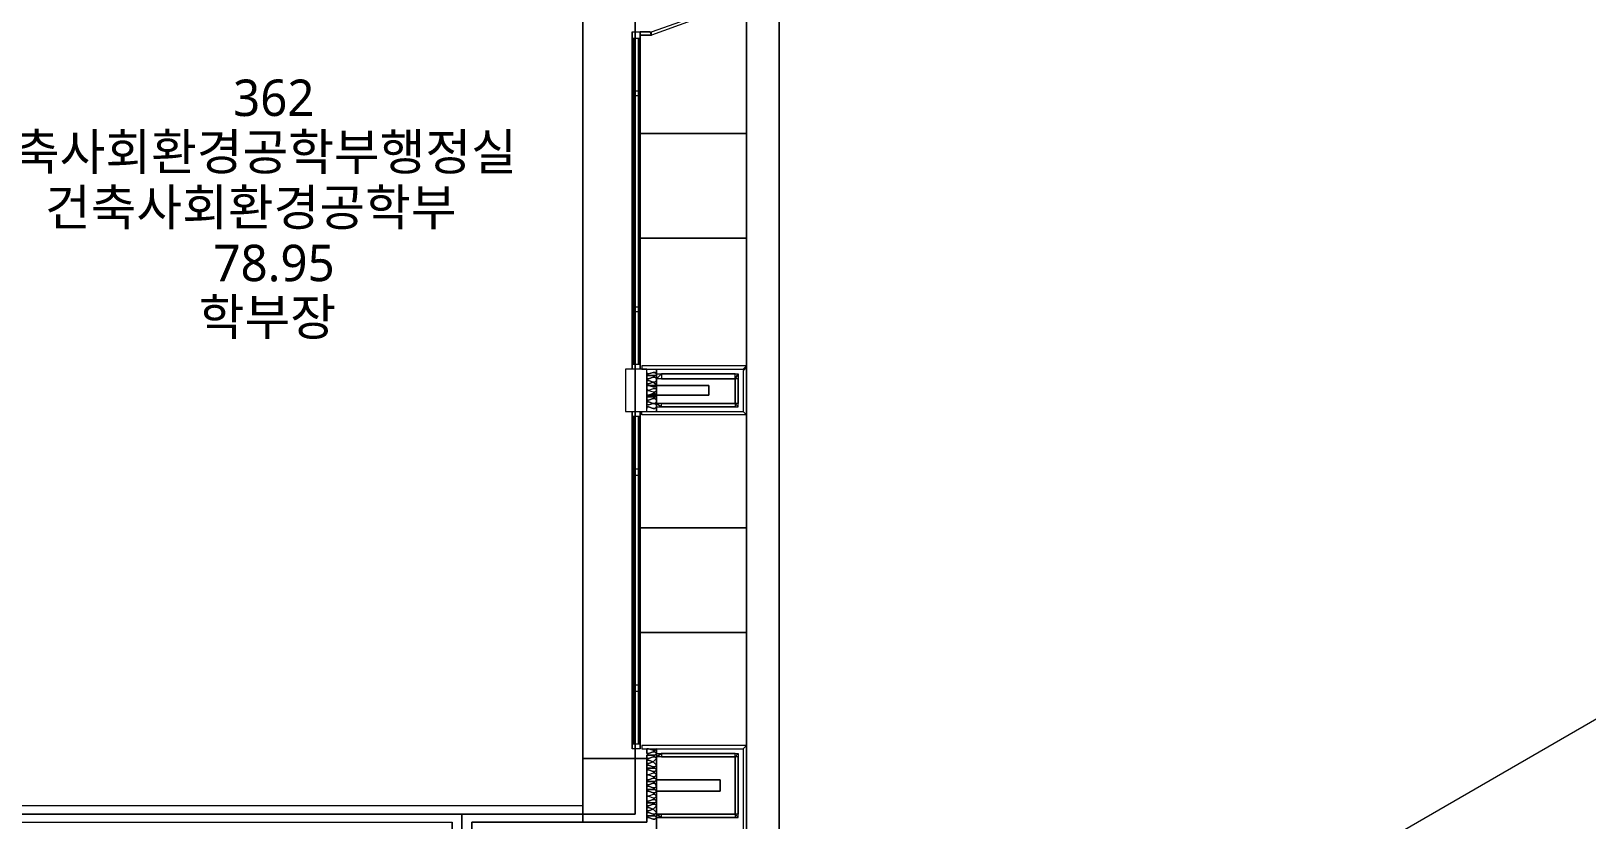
# Model space of a CAD drawing. Header units: millimetres. Extents: x -4020 to 126975, y -1911 to 106713.
# Drawn here: x 75194 to 89984, y 42148 to 49640 of the extents above; entities that cross this region are included whole.
import ezdxf

# ---------------------------------------------------------------- set-up
doc = ezdxf.new("R2010")
doc.units = ezdxf.units.MM
doc.layers.add('PDF_문자', color=7, linetype='Continuous')
doc.layers.add('PDF_형상', color=7, linetype='Continuous')
doc.styles.add('PDF 맑은 고딕', font='malgun.ttf')

msp = doc.modelspace()

# ---------------------------------------------------------------- linework, layer by layer
at = {"layer": 'PDF_형상', "lineweight": 5}
for points in [[(79819, 39389), (79819, 41798), (81995, 41798), (81995, 88152), (62020, 88152), (62020, 87826), (62020, 88152), (62051, 88121), (62051, 87826), (62051, 88121), (62020, 88152), (62020, 87826)], [(81995, 70882), (96047, 46555), (83643, 39389), (81995, 39389), (81995, 68955), (82306, 68955), (82306, 39700), (84156, 39700), (82306, 39700), (82306, 68955), (81995, 68955), (81995, 39389), (83643, 39389)], [(80938, 53721), (80938, 42202), (79290, 42202), (79290, 38969), (82943, 38969), (86441, 38969), (90436, 38969), (94198, 38969), (97944, 38969), (101690, 38969), (105436, 38969), (109447, 38969), (109447, 29704), (109447, 27326)], [(80440, 42280), (74160, 42280), (74160, 43166), (74021, 43166), (74021, 42125), (79197, 42125), (79197, 42031), (79383, 42031), (79383, 42125), (81047, 42125), (81047, 42731), (80440, 42731), (81047, 42731), (81047, 42125), (79383, 42125), (79383, 42031), (79197, 42031), (79197, 42125)], [(81140, 42031), (81140, 42824), (81124, 42809), (81109, 42809), (81062, 42824), (81047, 42824), (81047, 42809), (81047, 42793), (81047, 42778), (81062, 42778), (81109, 42793), (81124, 42793), (81140, 42778), (81124, 42762), (81109, 42762), (81062, 42762), (81047, 42762), (81047, 42746), (81047, 42731), (81062, 42731), (81109, 42746), (81124, 42746), (81140, 42731), (81124, 42715), (81109, 42700), (81062, 42715), (81047, 42715), (81047, 42700), (81047, 42684), (81062, 42684), (81109, 42700), (81124, 42684), (81140, 42669), (81124, 42653), (81109, 42653), (81062, 42669), (81047, 42669), (81047, 42653), (81047, 42638), (81062, 42638), (81109, 42638), (81124, 42638), (81140, 42622), (81124, 42607), (81109, 42607), (81062, 42622), (81047, 42622), (81047, 42607), (81047, 42591), (81047, 42575), (81062, 42575), (81047, 42575), (81047, 42560), (81047, 42544), (81047, 42529), (81062, 42529), (81109, 42544), (81124, 42544), (81140, 42529), (81124, 42513), (81109, 42513), (81062, 42513), (81047, 42513), (81047, 42498), (81047, 42482), (81062, 42482), (81109, 42498), (81124, 42498), (81140, 42467), (81124, 42451), (81109, 42451), (81062, 42467), (81047, 42467), (81047, 42451), (81047, 42436), (81062, 42436), (81109, 42436), (81124, 42436), (81140, 42420), (81124, 42404), (81109, 42404), (81062, 42420), (81047, 42420), (81047, 42404), (81047, 42389), (81047, 42373), (81062, 42373), (81047, 42373), (81047, 42358), (81047, 42342), (81047, 42327), (81062, 42327), (81109, 42342), (81124, 42342), (81140, 42327), (81124, 42311), (81109, 42311), (81062, 42311), (81047, 42311), (81047, 42296), (81047, 42280), (81062, 42280), (81109, 42296), (81124, 42296), (81140, 42280), (81124, 42265), (81109, 42249), (81062, 42265), (81047, 42265), (81047, 42249), (81047, 42233), (81062, 42233), (81109, 42249), (81124, 42233), (81140, 42218), (81124, 42202), (81109, 42202), (81062, 42218), (81047, 42218), (81047, 42202), (81047, 42187), (81062, 42187), (81109, 42187), (81124, 42187), (81140, 42171), (81124, 42156), (81109, 42156), (81062, 42171), (81047, 42171), (81047, 42156), (81047, 42140)], [(81047, 42140), (81047, 42156), (81047, 42171), (81062, 42171), (81109, 42156), (81124, 42156), (81140, 42171), (81124, 42187), (81109, 42187), (81062, 42187), (81047, 42187), (81047, 42202), (81047, 42218), (81062, 42218), (81109, 42202), (81124, 42202), (81140, 42218), (81124, 42233), (81109, 42249), (81062, 42233), (81047, 42233), (81047, 42249), (81047, 42265), (81062, 42265), (81109, 42249), (81124, 42265), (81140, 42280), (81124, 42296), (81109, 42296), (81062, 42280), (81047, 42280), (81047, 42296), (81047, 42311), (81062, 42311), (81109, 42311), (81124, 42311), (81140, 42327), (81124, 42342), (81109, 42342), (81062, 42327), (81047, 42327), (81047, 42342), (81047, 42358), (81047, 42373), (81062, 42373), (81047, 42373), (81047, 42389), (81047, 42404), (81047, 42420), (81062, 42420), (81109, 42404), (81124, 42404), (81140, 42420), (81124, 42436), (81109, 42436), (81062, 42436), (81047, 42436), (81047, 42451), (81047, 42467), (81062, 42467), (81109, 42451), (81124, 42451), (81140, 42467), (81124, 42498), (81109, 42498), (81062, 42482), (81047, 42482), (81047, 42498), (81047, 42513), (81062, 42513), (81109, 42513), (81124, 42513), (81140, 42529), (81124, 42544), (81109, 42544), (81062, 42529), (81047, 42529), (81047, 42544), (81047, 42560), (81047, 42575), (81062, 42575), (81047, 42575), (81047, 42591), (81047, 42607), (81047, 42622), (81062, 42622), (81109, 42607), (81124, 42607), (81140, 42622), (81124, 42638), (81109, 42638), (81062, 42638), (81047, 42638), (81047, 42653), (81047, 42669), (81062, 42669), (81109, 42653), (81124, 42653), (81140, 42669), (81124, 42684), (81109, 42700), (81062, 42684), (81047, 42684), (81047, 42700), (81047, 42715), (81062, 42715), (81109, 42700), (81124, 42715), (81140, 42731), (81124, 42746), (81109, 42746), (81062, 42731), (81047, 42731), (81047, 42746), (81047, 42762), (81062, 42762), (81109, 42762), (81124, 42762), (81140, 42778), (81124, 42793), (81109, 42793), (81062, 42778), (81047, 42778), (81047, 42793), (81047, 42809), (81047, 42824), (81062, 42824), (81109, 42809), (81124, 42809), (81140, 42824), (81140, 42031)], [(109447, 20471), (109447, 29704), (105436, 29704), (101690, 29704), (97944, 29704), (94198, 29704), (90436, 29704), (86441, 29704), (84140, 29704), (84140, 30886), (82943, 30886), (79290, 30886), (76694, 30886), (76694, 36466), (76694, 38969), (79290, 38969), (79290, 42202), (74083, 42202)]]:
    msp.add_lwpolyline(points, dxfattribs=at)
for points in [[(74083, 53721), (74083, 42202), (79073, 42202), (80938, 42202), (80938, 53721)], [(81093, 49602), (81093, 49633), (81964, 49944), (81995, 49928)], [(81093, 49602), (81093, 49633), (81964, 49944), (81995, 49928)], [(81995, 49928), (81995, 46446)], [(80440, 42125), (80440, 49726)], [(80907, 49633), (80907, 46430)], [(80907, 49571), (80907, 49633), (80985, 49633), (80985, 49571)], [(80907, 49571), (80907, 49633), (80985, 49633), (80985, 49571)], [(80922, 49571), (80922, 46477)], [(80969, 49571), (80969, 46477)], [(80985, 49633), (80985, 46430), (80985, 49633), (81078, 49633), (81093, 49602), (80985, 49602), (81093, 49602), (81078, 49633)], [(80907, 49026), (80907, 49073), (80985, 49073), (80985, 49026)], [(80907, 49026), (80907, 49073), (80985, 49073), (80985, 49026)], [(80985, 48669), (81995, 48669)], [(80985, 47674), (81995, 47674)], [(80907, 46975), (80907, 47021), (80985, 47021), (80985, 46975)], [(80907, 46975), (80907, 47021), (80985, 47021), (80985, 46975)], [(80907, 46430), (80907, 46477), (80985, 46477), (80985, 46430)], [(80907, 46430), (80907, 46477), (80985, 46477), (80985, 46430)], [(81964, 46430), (81995, 46462), (81000, 46462), (81000, 46430)], [(81964, 46430), (81995, 46462), (81000, 46462), (81000, 46430)], [(81964, 46026), (81995, 45995), (81000, 45995), (81000, 46026), (81964, 46026), (81995, 45995), (81995, 46446), (81964, 46415)], [(81964, 46026), (81995, 45995), (81000, 45995), (81000, 46026), (81964, 46026), (81995, 45995), (81995, 46446), (81964, 46415)], [(81047, 46026), (81047, 46430), (80845, 46430), (80845, 46026)], [(81047, 46026), (81047, 46430), (80845, 46430), (80845, 46026)], [(81062, 46384), (81047, 46384), (81047, 46399), (81047, 46384), (81062, 46384), (81109, 46399), (81124, 46399), (81140, 46384), (81140, 46368), (81124, 46368), (81109, 46368), (81062, 46368), (81047, 46368), (81047, 46353), (81047, 46337), (81062, 46337), (81109, 46353), (81124, 46353), (81140, 46337), (81140, 46322), (81124, 46306), (81109, 46306), (81062, 46322), (81047, 46322), (81047, 46306), (81047, 46291), (81062, 46291), (81109, 46306), (81124, 46291), (81140, 46291), (81140, 46275), (81124, 46260), (81109, 46260), (81062, 46275), (81047, 46275), (81047, 46260), (81047, 46244), (81062, 46228), (81047, 46228), (81047, 46197), (81047, 46182), (81062, 46182), (81109, 46197), (81124, 46197), (81140, 46182), (81140, 46166), (81124, 46166), (81109, 46166), (81062, 46166), (81047, 46166), (81047, 46151), (81047, 46135), (81062, 46135), (81109, 46151), (81124, 46151), (81140, 46135), (81140, 46120), (81124, 46104), (81109, 46104), (81062, 46120), (81047, 46120), (81047, 46104), (81047, 46089), (81062, 46089), (81109, 46104), (81124, 46104), (81140, 46089), (81140, 46073), (81124, 46057), (81109, 46057), (81062, 46073), (81047, 46073), (81047, 46057), (81047, 46073), (81062, 46073), (81109, 46057), (81124, 46057), (81140, 46073), (81140, 46089), (81124, 46104), (81109, 46104), (81062, 46089), (81047, 46089), (81047, 46104), (81047, 46120), (81062, 46120), (81109, 46104), (81124, 46104), (81140, 46120), (81140, 46135), (81124, 46151), (81109, 46151), (81062, 46135), (81047, 46135), (81047, 46151), (81047, 46166), (81062, 46166), (81109, 46166), (81124, 46166), (81140, 46166), (81140, 46182), (81124, 46197), (81109, 46197), (81062, 46182), (81047, 46182), (81047, 46197), (81047, 46228), (81062, 46228), (81047, 46244), (81047, 46260), (81047, 46275), (81062, 46275), (81109, 46260), (81124, 46260), (81140, 46275), (81140, 46291), (81124, 46291), (81109, 46306), (81062, 46291), (81047, 46291), (81047, 46306), (81047, 46322), (81062, 46322), (81109, 46306), (81124, 46306), (81140, 46322), (81140, 46337), (81124, 46353), (81109, 46353), (81062, 46337), (81047, 46337), (81047, 46353), (81047, 46368), (81062, 46368), (81109, 46368), (81124, 46368), (81140, 46368), (81140, 46384), (81124, 46399), (81109, 46399)], [(81140, 46430), (81140, 46026)], [(81187, 46384), (81886, 46384), (81187, 46384), (81140, 46337)], [(81140, 46384), (81187, 46384), (81187, 46337), (81140, 46337)], [(81140, 46384), (81187, 46384), (81187, 46337), (81140, 46337)], [(81886, 46104), (81917, 46073), (81886, 46104), (81187, 46104), (81886, 46104), (81886, 46337), (81187, 46337), (81886, 46337)], [(81886, 46337), (81917, 46384)], [(81886, 46384), (81917, 46384), (81917, 46337), (81886, 46337)], [(81886, 46384), (81917, 46384), (81917, 46337), (81886, 46337)], [(81917, 46337), (81917, 46104)], [(81047, 46182), (81637, 46182), (81637, 46275), (81047, 46275), (81637, 46275), (81637, 46182)], [(81062, 46228), (81109, 46213), (81124, 46213), (81140, 46228), (81140, 46244), (81124, 46244), (81109, 46244)], [(81062, 46228), (81109, 46213), (81124, 46213), (81140, 46228), (81140, 46244), (81124, 46244), (81109, 46244)], [(80907, 46026), (80907, 42824)], [(80907, 45980), (80907, 46026), (80985, 46026), (80985, 45980)], [(80907, 45980), (80907, 46026), (80985, 46026), (80985, 45980)], [(80985, 46026), (80985, 42824)], [(81187, 46073), (81886, 46073), (81187, 46073), (81140, 46104)], [(81140, 46073), (81187, 46073), (81187, 46104), (81140, 46104)], [(81140, 46073), (81187, 46073), (81187, 46104), (81140, 46104)], [(81886, 46073), (81917, 46073), (81917, 46104), (81886, 46104)], [(81886, 46073), (81917, 46073), (81917, 46104), (81886, 46104)], [(80922, 45980), (80922, 42871)], [(80969, 45980), (80969, 42871)], [(81995, 45995), (81995, 42855)], [(80907, 45420), (80907, 45482), (80985, 45482), (80985, 45420)], [(80907, 45420), (80907, 45482), (80985, 45482), (80985, 45420)], [(80985, 44923), (81995, 44923)], [(80985, 43928), (81995, 43928)], [(80907, 43368), (80907, 43430), (80985, 43430), (80985, 43368)], [(80907, 43368), (80907, 43430), (80985, 43430), (80985, 43368)], [(80907, 42824), (80907, 42871), (80985, 42871), (80985, 42824)], [(80907, 42824), (80907, 42871), (80985, 42871), (80985, 42824)], [(81964, 42824), (81995, 42855), (81000, 42855), (81000, 42824)], [(81964, 42824), (81995, 42855), (81000, 42855), (81000, 42824)], [(81187, 42778), (81886, 42778), (81187, 42778), (81140, 42746)], [(81140, 42778), (81187, 42778), (81187, 42746), (81140, 42746)], [(81140, 42778), (81187, 42778), (81187, 42746), (81140, 42746)], [(81187, 42746), (81886, 42746), (81886, 42202), (81917, 42171), (81886, 42202), (81886, 42746)], [(81886, 42746), (81917, 42778)], [(81886, 42778), (81917, 42778), (81917, 42746), (81886, 42746)], [(81886, 42778), (81917, 42778), (81917, 42746), (81886, 42746)], [(81917, 42746), (81917, 42202)], [(81964, 41845), (81995, 41814), (81995, 42855), (81964, 42824)], [(81964, 41845), (81995, 41814), (81995, 42855), (81964, 42824)], [(80440, 42125), (80440, 42731), (81047, 42731), (81047, 42125)], [(80440, 42125), (80440, 42731), (81047, 42731), (81047, 42125)], [(81062, 42575), (81109, 42560), (81124, 42560), (81140, 42575), (81124, 42591), (81109, 42591)], [(81062, 42575), (81109, 42560), (81124, 42560), (81140, 42575), (81124, 42591), (81109, 42591)], [(81140, 42420), (81746, 42420), (81746, 42529), (81140, 42529), (81746, 42529), (81746, 42420)], [(81062, 42373), (81109, 42358), (81124, 42358), (81140, 42373), (81124, 42389), (81109, 42389)], [(81062, 42373), (81109, 42358), (81124, 42358), (81140, 42373), (81124, 42389), (81109, 42389)], [(81886, 42202), (81140, 42202), (81187, 42171), (81140, 42202)], [(81140, 42171), (81187, 42171), (81187, 42202), (81140, 42202)], [(81140, 42171), (81187, 42171), (81187, 42202), (81140, 42202)], [(81886, 42171), (81140, 42171)], [(81886, 42171), (81917, 42171), (81917, 42202), (81886, 42202)], [(81886, 42171), (81917, 42171), (81917, 42202), (81886, 42202)]]:
    msp.add_lwpolyline(points, close=True, dxfattribs=at)

# ---------------------------------------------------------------- texts
at = {"layer": 'PDF_문자', "attachment_point": 4, "style": 'PDF 맑은 고딕'}
for s, insert, char_height in [('362', (77114, 49005), 346.4), ('건축사회환경공학부행정실', (74596, 48476), 346.35), ('건축사회환경공학부', (75326, 47948), 346.4), ('78.95', (76927, 47435), 346.4), ('학부장', (76788, 46906), 346.4)]:
    msp.add_mtext(s, dxfattribs=dict(at, insert=insert, char_height=char_height))

doc.saveas('drawing.dxf')
